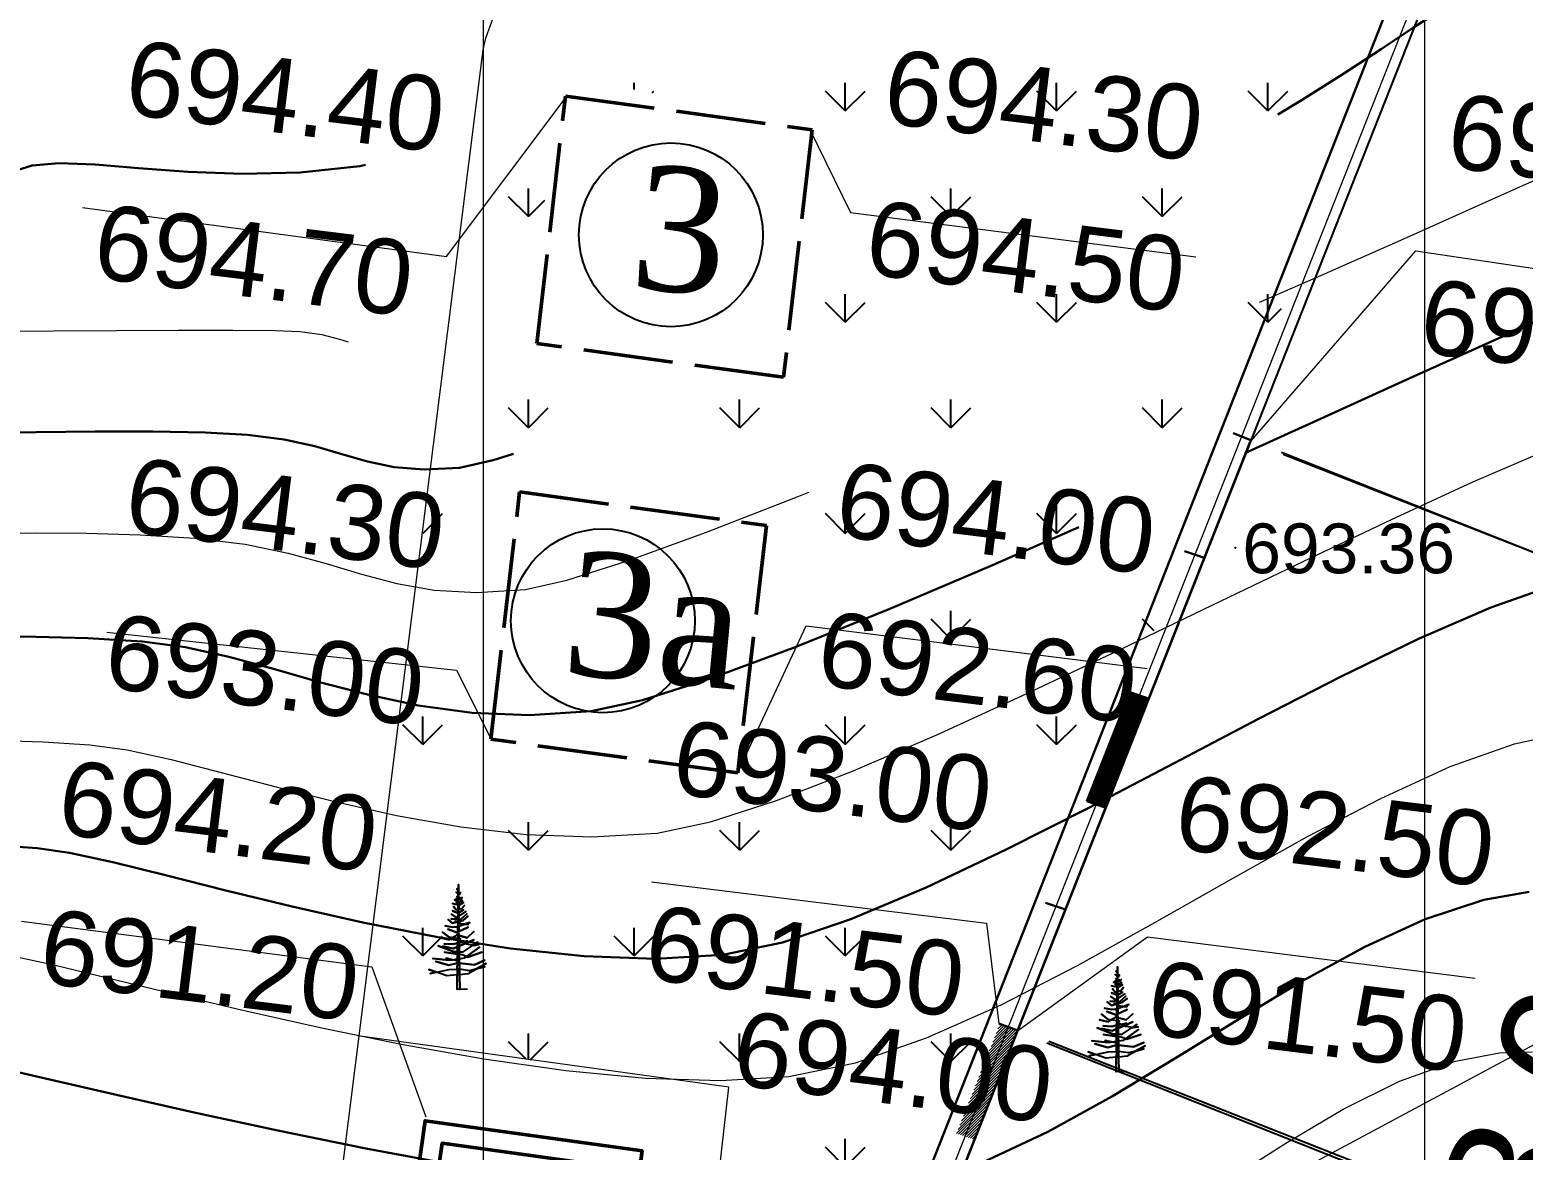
# Model space of a CAD drawing. Header units: feet. Extents: x 3381 to 1374491, y 675186 to 8751562.
# Drawn here: x 688425.29 to 688455.27, y 4376139.69 to 4376162.19 of the extents above; entities that cross this region are included whole.
import ezdxf

# ---------------------------------------------------------------- set-up
doc = ezdxf.new("R2010")
doc.units = ezdxf.units.FT
doc.header["$MEASUREMENT"] = 0
doc.header["$PDMODE"] = 34
doc.header["$PDSIZE"] = 0.01
doc.linetypes.add('ACAD_ISO02W100', pattern=[15, 12, -3])
doc.linetypes.add('DUZ', pattern=[0])
doc.layers.get('0').update_dxf_attribs({"linetype": 'CONTINUOUS'})
doc.layers.get('Defpoints').update_dxf_attribs({"linetype": 'CONTINUOUS'})
for name, color, linetype in [('0_Point_Height', 2, 'CONTINUOUS'), ('0_Point_Point', 7, 'CONTINUOUS'), ('Aqaclar', 3, 'CONTINUOUS'), ('Layer8', 7, 'CONTINUOUS')]:
    doc.layers.add(name, color=color, linetype=linetype)
for name, color, linetype, lineweight in [('ANA HORIZONTAL', 24, 'CONTINUOUS', 30), ('HORIZANTAL', 24, 'CONTINUOUS', 13), ('km setka', 170, 'CONTINUOUS', 15)]:
    doc.layers.add(name, color=color, linetype=linetype, lineweight=lineweight)
doc.styles.get("Standard").update_dxf_attribs({"font": 'arial.ttf', "height": 2.5})
doc.styles.add('style5', font='ariall.ttf', dxfattribs={"height": 400})
doc.dimstyles.new('ISO-25', dxfattribs={"dimtxt": 2.5, "dimasz": 2.5, "dimexe": 1.25, "dimexo": 0.625, "dimtad": 1, "dimtxsty": 'Standard', "dimblk": 'OBLIQUE', "dimcen": 2.5, "dimadec": 0, "dimazin": 0, "dimtfac": 1, "dimtmove": 0, "dimatfit": 3, "dimldrblk": 'OBLIQUE', "dimfxl": 1, "dimarcsym": 0})

# ---------------------------------------------------------------- blocks, each defined once
blk = doc.blocks.new('_Oblique')
at = {"color": 0, "linetype": 'ByBlock', "lineweight": -2}
blk.add_line((-0.5, -0.5), (0.5, 0.5), dxfattribs=at)
blk = doc.blocks.new('*D124')
at = {"color": 0, "lineweight": -2, "transparency": 16777216}
for p, q in [((688457.755, 4376172.476), (688469.712, 4376167.76)), ((688468.549, 4376168.219), (688445.411, 4376109.556)), ((688434.617, 4376113.813), (688446.573, 4376109.097))]:
    blk.add_line(p, q, dxfattribs=at)
at = {"layer": 'Defpoints', "color": 0, "lineweight": 13, "transparency": 16777216}
for p in [(688457.174, 4376172.705), (688434.036, 4376114.042), (688445.411, 4376109.556)]:
    blk.add_point(p, dxfattribs=at)
at = {"color": 0, "lineweight": -2, "transparency": 16777216, "xscale": 2.5, "yscale": 2.5, "zscale": 2.5}
for p, rotation in [((688468.549, 4376168.219), 68.47466088882773), ((688445.411, 4376109.556), 248.4746608888277)]:
    blk.add_blockref('_Oblique', p, dxfattribs=dict(at, rotation=rotation))
at = {"color": 0, "lineweight": 18, "transparency": 16777216, "insert": (688455.21, 4376139.585), "char_height": 2.5, "width": 9.62577, "attachment_point": 5, "rotation": 68.4747}
blk.add_mtext('{\\fArial|b0|i0|c238|p34;63.0}', dxfattribs=at)
blk = doc.blocks.new('*D133')
at = {"color": 0, "lineweight": -2, "transparency": 16777216}
for p, q in [((688445.748, 4376141.879), (688464.13, 4376134.645)), ((688462.967, 4376135.103), (688457.364, 4376120.864)), ((688440.145, 4376127.641), (688458.527, 4376120.407))]:
    blk.add_line(p, q, dxfattribs=at)
at = {"layer": 'Defpoints', "color": 0, "lineweight": 13, "transparency": 16777216}
for p in [(688445.166, 4376142.108), (688439.563, 4376127.87), (688457.364, 4376120.864)]:
    blk.add_point(p, dxfattribs=at)
at = {"color": 0, "lineweight": -2, "transparency": 16777216, "xscale": 2.5, "yscale": 2.5, "zscale": 2.5}
for p, rotation in [((688462.967, 4376135.103), 68.51816272199878), ((688457.364, 4376120.864), 248.5181627219987)]:
    blk.add_blockref('_Oblique', p, dxfattribs=dict(at, rotation=rotation))
at = {"color": 0, "lineweight": 13, "transparency": 16777216, "insert": (688458.396, 4376128.68), "char_height": 2.5, "attachment_point": 5, "rotation": 68.5182}
blk.add_mtext('{\\fArial|b0|i0|c238|p34;15.0}', dxfattribs=at)
blk = doc.blocks.new('*D134')
at = {"color": 0, "lineweight": -2, "transparency": 16777216}
for p, q in [((688450.42, 4376153.71), (688468.783, 4376146.423)), ((688462.914, 4376135.02), (688467.621, 4376146.884)), ((688445.712, 4376141.845), (688464.075, 4376134.559))]:
    blk.add_line(p, q, dxfattribs=at)
at = {"layer": 'Defpoints', "color": 0, "lineweight": 13, "transparency": 16777216}
for p in [(688449.839, 4376153.94), (688467.621, 4376146.884), (688445.131, 4376142.076)]:
    blk.add_point(p, dxfattribs=at)
at = {"color": 0, "lineweight": -2, "transparency": 16777216, "xscale": 2.5, "yscale": 2.5, "zscale": 2.5}
for p, rotation in [((688467.621, 4376146.884), 68.35683997486306), ((688462.914, 4376135.02), 248.3568399748631)]:
    blk.add_blockref('_Oblique', p, dxfattribs=dict(at, rotation=rotation))
at = {"color": 0, "lineweight": 13, "transparency": 16777216, "insert": (688463.499, 4376141.654), "char_height": 2.5, "width": 11.27116, "attachment_point": 5, "rotation": 68.3568}
blk.add_mtext('{\\fArial|b0|i0|c238|p34;13.0}', dxfattribs=at)
blk = doc.blocks.new('*D135')
at = {"color": 0, "lineweight": -2, "transparency": 16777216}
for p, q in [((688457.815, 4376172.423), (688476.092, 4376165.254)), ((688467.571, 4376146.957), (688474.928, 4376165.71)), ((688450.459, 4376153.67), (688468.735, 4376146.5))]:
    blk.add_line(p, q, dxfattribs=at)
at = {"layer": 'Defpoints', "color": 0, "lineweight": 13, "transparency": 16777216}
for p in [(688457.234, 4376172.652), (688474.928, 4376165.71), (688449.877, 4376153.898)]:
    blk.add_point(p, dxfattribs=at)
at = {"color": 0, "lineweight": -2, "transparency": 16777216, "xscale": 2.5, "yscale": 2.5, "zscale": 2.5}
for p, rotation in [((688474.928, 4376165.71), 68.5803896214416), ((688467.571, 4376146.957), 248.5803896214416)]:
    blk.add_blockref('_Oblique', p, dxfattribs=dict(at, rotation=rotation))
at = {"color": 0, "lineweight": 13, "transparency": 16777216, "insert": (688469.48, 4376157.028), "char_height": 2.5, "attachment_point": 5, "rotation": 68.5804}
blk.add_mtext('{\\fArial|b0|i0|c238|p34;20.0}', dxfattribs=at)

msp = doc.modelspace()

# ---------------------------------------------------------------- hatches: boundary and pattern name
at = {"lineweight": 25}
h = msp.add_hatch(dxfattribs=at)
h.set_pattern_fill('GRASS', color=3, scale=3)
h.set_pattern_definition([(90, (3257.312, 90.9465), (-2.121320343, 2.121320343), [0.5625, -3.680140689]), (45, (3257.312, 90.9465), (-2.1213203436, 2.1213203436), [0.5625, -2.4375]), (135, (3257.312, 90.9465), (-2.1213203436, -2.1213203436), [0.5625, -2.4375])])
edge = h.paths.add_edge_path()
edge.add_line((688370.972, 4376192.883), (688367.226, 4376165.768))
edge.add_line((688367.226, 4376165.768), (688359.104, 4376166.921))
edge.add_line((688359.104, 4376166.921), (688358.29, 4376161.279))
edge.add_line((688358.29, 4376161.279), (688362.942, 4376160.608))
edge.add_line((688362.942, 4376160.608), (688362.215, 4376155.225))
edge.add_line((688362.215, 4376155.225), (688353.842, 4376156.356))
edge.add_line((688353.842, 4376156.356), (688351.701, 4376140.499))
edge.add_line((688351.701, 4376140.499), (688359.028, 4376139.51))
edge.add_line((688359.028, 4376139.51), (688358.806, 4376137.856))
edge.add_line((688358.806, 4376137.856), (688358.641, 4376136.621))
edge.add_line((688358.641, 4376136.621), (688357.393, 4376127.305))
edge.add_line((688357.393, 4376127.305), (688368.113, 4376125.761))
edge.add_line((688368.113, 4376125.761), (688394.743, 4376122.168))
edge.add_line((688394.743, 4376122.168), (688395.155, 4376125.278))
edge.add_line((688395.155, 4376125.278), (688409.007, 4376123.44))
edge.add_line((688409.007, 4376123.44), (688408.727, 4376121.332))
edge.add_line((688408.727, 4376121.332), (688414.083, 4376120.622))
edge.add_line((688414.083, 4376120.622), (688414.377, 4376122.798))
edge.add_line((688414.377, 4376122.798), (688413.97, 4376122.781))
edge.add_line((688413.97, 4376122.781), (688414.32, 4376125.417))
edge.add_arc((688424.582, 4376125.239), 10.263, 114.2395, 179.0096, ccw=False)
edge.add_line((688420.368, 4376134.598), (688421.162, 4376134.291))
edge.add_line((688421.162, 4376134.291), (688420.81, 4376131.194))
edge.add_line((688420.81, 4376131.194), (688424.134, 4376130.754))
edge.add_line((688424.134, 4376130.754), (688424.539, 4376133.816))
edge.add_line((688424.539, 4376133.816), (688427.07, 4376133.481))
edge.add_line((688427.07, 4376133.481), (688426.677, 4376130.407))
edge.add_line((688426.677, 4376130.407), (688429.987, 4376129.881))
edge.add_line((688429.987, 4376129.881), (688430.614, 4376133.375))
edge.add_line((688430.614, 4376133.375), (688420.865, 4376134.802))
edge.add_arc((688424.412, 4376125.452), 10, 87.4993, 110.7786, ccw=False)
edge.add_line((688424.849, 4376135.442), (688438.494, 4376133.599))
edge.add_line((688438.494, 4376133.599), (688439.147, 4376140.979))
edge.add_line((688439.147, 4376140.979), (688431.877, 4376141.985))
edge.add_line((688431.877, 4376141.985), (688434.289, 4376160.605))
edge.add_line((688434.289, 4376160.605), (688435.87, 4376160.814))
edge.add_line((688435.87, 4376160.814), (688435.274, 4376155.725))
edge.add_line((688435.274, 4376155.725), (688440.454, 4376155.015))
edge.add_line((688440.454, 4376155.015), (688440.103, 4376152.454))
edge.add_line((688440.103, 4376152.454), (688435, 4376153.153))
edge.add_line((688435, 4376153.153), (688434.389, 4376147.785))
edge.add_line((688434.389, 4376147.785), (688439.478, 4376147.068))
edge.add_line((688439.478, 4376147.068), (688439.698, 4376147.068))
edge.add_line((688439.698, 4376147.068), (688440.947, 4376155.512))
edge.add_line((688440.947, 4376155.512), (688441.648, 4376160.251))
edge.add_line((688441.648, 4376160.251), (688436.056, 4376161.23))
edge.add_line((688436.056, 4376161.23), (688434.389, 4376160.836))
edge.add_line((688434.389, 4376160.836), (688434.389, 4376161.792))
edge.add_arc((688437.47, 4376161.114), 3.155, 95.4615, 167.5925, ccw=False)
edge.add_line((688437.17, 4376164.255), (688450.499, 4376162.448))
edge.add_line((688450.499, 4376162.448), (688451.241, 4376167.695))
edge.add_line((688451.241, 4376167.695), (688437.876, 4376169.492))
edge.add_arc((688445.551, 4376167.813), 7.856, 132.7188, 167.6546, ccw=False)
edge.add_line((688440.221, 4376173.584), (688447.845, 4376170.651))
edge.add_line((688447.845, 4376170.651), (688449.599, 4376175.235))
edge.add_line((688449.599, 4376175.235), (688456.71, 4376172.514))
edge.add_line((688456.71, 4376172.514), (688433.781, 4376114.475))
edge.add_line((688433.781, 4376114.475), (688424.852, 4376091.873))
edge.add_line((688424.852, 4376091.873), (688333.257, 4376119.75))
edge.add_line((688333.257, 4376119.75), (688358.491, 4376169.045))
edge.add_line((688358.491, 4376169.045), (688370.795, 4376193.079))
edge.add_line((688370.795, 4376193.079), (688371.065, 4376193.572))
edge.add_line((688371.065, 4376193.572), (688370.972, 4376192.883))
at = {"lineweight": 30}
h = msp.add_hatch(dxfattribs=at)
h.set_pattern_fill('ANSI31', color=256, scale=0.3)
h.set_pattern_definition([(45, (3267.323386, 116.288134), (-0.0265165042945, 0.0265165042945), [])])
h.paths.add_polyline_path([(688446.512, 4376146.698), (688446.892, 4376146.57), (688447.75, 4376148.765), (688447.379, 4376148.891)])
at = {"lineweight": 18}
h = msp.add_hatch(dxfattribs=at)
h.set_pattern_fill('ANSI31', color=256, scale=0.3)
h.set_pattern_definition([(45, (3264.708417, 109.613667), (-0.0265165042945, 0.0265165042945), [])])
h.paths.add_polyline_path([(688443.897, 4376140.024), (688444.277, 4376139.895), (688445.135, 4376142.091), (688444.764, 4376142.216)])

# ---------------------------------------------------------------- linework, layer by layer
at = {"color": 51, "lineweight": 13, "true_color": 0xf8f6b0}
msp.add_lwpolyline([(688453.292, 4376336.236), (688453.292, 4376044.325)], dxfattribs=at)
at = {"color": 7, "lineweight": 25}
msp.add_lwpolyline([(688444.855, 4376177.475), (688457.23, 4376172.739), (688425.088, 4376091.379), (688332.683, 4376119.503), (688375.874, 4376203.875), (688435.714, 4376180.976)], dxfattribs=at)
at = {"color": 1, "lineweight": 0}
msp.add_lwpolyline([(688332.97, 4376119.628), (688375.97, 4376203.628), (688456.97, 4376172.628), (688424.97, 4376091.628)], close=True, dxfattribs=at)
at = {"color": 7, "lineweight": 30}
for points in [[(688444.608, 4376176.979), (688456.444, 4376172.514), (688433.624, 4376114.61)], [(688449.807, 4376153.951), (688449.449, 4376154.094)], [(688449.795, 4376153.919), (688434.037, 4376114.031)], [(688448.477, 4376151.725), (688448.859, 4376151.595)], [(688446.512, 4376146.698), (688446.892, 4376146.57), (688447.75, 4376148.765), (688447.379, 4376148.891), (688446.512, 4376146.698)], [(688445.683, 4376144.662), (688446.065, 4376144.532)], [(688444.748, 4376142.232), (688445.129, 4376142.093)]]:
    msp.add_lwpolyline(points, dxfattribs=at)
at = {"color": 7, "lineweight": 18}
msp.add_lwpolyline([(688430.976, 4376134.639), (688434.389, 4376161.792, -0.312203), (688436.94, 4376164.2), (688437.17, 4376164.255)], format="xyb", dxfattribs=at)
for points in [[(688426.345, 4376158.622), (688433.656, 4376157.639), (688436.077, 4376160.864)], [(688440.958, 4376160.178), (688441.765, 4376158.526), (688448.703, 4376157.63)], [(688449.814, 4376153.941), (688453.118, 4376157.757), (688460.196, 4376156.7)], [(688426.836, 4376150.094), (688433.857, 4376149.335), (688434.547, 4376147.957)], [(688439.504, 4376147.279), (688440.877, 4376150.221), (688447.727, 4376149.362)], [(688441.964, 4376134.553), (688467.948, 4376148.486), (688488.981, 4376146.987)], [(688437.771, 4376145.08), (688444.497, 4376144.25), (688444.748, 4376142.232)], [(688425.124, 4376144.289), (688432.156, 4376143.372), (688433.24, 4376140.36)], [(688445.121, 4376142.089), (688447.73, 4376143.977), (688454.309, 4376143.143)]]:
    msp.add_lwpolyline(points, dxfattribs=at)
at = {"color": 7, "linetype": 'ACAD_ISO02W100', "lineweight": 50, "ltscale": 0.15, "elevation": 243.171}
for points in [[(688436.044, 4376160.86), (688440.999, 4376160.184), (688440.423, 4376155.216), (688435.468, 4376155.893), (688436.044, 4376160.86)], [(688434.548, 4376147.944), (688435.123, 4376152.912), (688440.078, 4376152.235), (688439.503, 4376147.267), (688434.548, 4376147.944)]]:
    msp.add_lwpolyline(points, dxfattribs=at)
at = {"color": 7, "lineweight": 18, "elevation": 243.171}
msp.add_lwpolyline([(688430.976, 4376134.639), (688438.494, 4376133.599), (688439.325, 4376140.954), (688431.877, 4376141.985)], dxfattribs=at)
at = {"color": 7, "lineweight": 50, "elevation": 243.171, "flags": 128}
msp.add_lwpolyline([(688433.035, 4376138.91), (688433.431, 4376138.855), (688433.566, 4376139.831), (688437.127, 4376139.338), (688436.633, 4376135.772), (688433.072, 4376136.265), (688433.294, 4376137.864), (688432.898, 4376137.919), (688432.621, 4376135.924), (688436.98, 4376135.321), (688437.583, 4376139.679), (688433.225, 4376140.282), (688433.035, 4376138.91)], dxfattribs=at)
at = {"color": 51, "lineweight": 13, "true_color": 0xf8f6b0}
msp.add_circle((688448.805, 4376201.629), 699.09, dxfattribs=at)
at = {"color": 7, "linetype": 'DUZ', "lineweight": 25}
for centre in [(688438.161, 4376158.075, -490.539), (688436.796, 4376150.324, -1131.832)]:
    msp.add_circle(centre, 1.846, dxfattribs=at)
at = {"linetype": 'Continuous'}
msp.add_open_spline([(688384.942, 4376325.598), (688386.763, 4376322.128), (688393.069, 4376310.11), (688402.966, 4376292.128), (688416.961, 4376272.864), (688427.732, 4376252.666), (688438.695, 4376234.78), (688447.823, 4376217.377), (688461.238, 4376198.856), (688477.838, 4376184.567), (688489.373, 4376169.73), (688497.303, 4376159.248), (688508.621, 4376147.329), (688516.87, 4376136.637), (688521.314, 4376130.877)], degree=3, knots=[0, 0, 0, 0, 11.75951, 40.72321, 61.46233, 83.054979, 109.290717, 124.392744, 141.962718, 177.533008, 189.558821, 198.276488, 216.955448, 238.768866, 238.768866, 238.768866, 238.768866], dxfattribs=at)
at = {"layer": '0_Point_Point'}
msp.add_point((688449.498, 4376151.792), dxfattribs=at)
at = {"layer": 'ANA HORIZONTAL', "color": 32, "lineweight": 30}
for points, elevation in [([(688450.35, 4376160.489), (688450.836, 4376160.784), (688451.672, 4376161.315), (688452.421, 4376161.806), (688453.076, 4376162.239), (688453.628, 4376162.597), (688454.067, 4376162.865), (688454.623, 4376163.178), (688455.096, 4376163.441), (688455.523, 4376163.669)], 694), ([(688424.735, 4376159.281), (688425.339, 4376159.469), (688425.88, 4376159.516), (688426.601, 4376159.485), (688427.473, 4376159.414), (688428.469, 4376159.339), (688429.56, 4376159.297), (688430.717, 4376159.324), (688431.913, 4376159.457), (688432.03, 4376159.483)], 695), ([(688449.684, 4376153.692), (688451.061, 4376154.315), (688453.073, 4376155.229), (688454.905, 4376156.055), (688456.488, 4376156.756)], 693), ([(688424.294, 4376154.097), (688425.413, 4376154.115), (688426.599, 4376154.125), (688427.762, 4376154.122), (688428.811, 4376154.103), (688429.657, 4376154.061), (688430.396, 4376153.967), (688431.013, 4376153.829), (688431.556, 4376153.671), (688432.071, 4376153.523), (688432.605, 4376153.41), (688433.204, 4376153.359), (688433.917, 4376153.397), (688434.591, 4376153.547), (688435.002, 4376153.677)], 694), ([(688424.441, 4376150.005), (688425.411, 4376150.004), (688426.453, 4376149.974), (688427.547, 4376149.91), (688428.413, 4376149.795), (688429.288, 4376149.601), (688430.182, 4376149.358), (688431.107, 4376149.094), (688432.072, 4376148.84), (688433.089, 4376148.625), (688434.169, 4376148.478), (688435.323, 4376148.428), (688436.561, 4376148.506), (688437.589, 4376148.726), (688438.976, 4376149.169), (688440.654, 4376149.794), (688442.557, 4376150.564), (688444.617, 4376151.439), (688446.352, 4376152.201)], 693), ([(688424.664, 4376145.809), (688425.436, 4376145.759), (688426.084, 4376145.664), (688426.954, 4376145.473), (688428.012, 4376145.213), (688429.224, 4376144.909), (688430.557, 4376144.584), (688431.977, 4376144.264), (688433.45, 4376143.975), (688434.943, 4376143.74), (688436.423, 4376143.585), (688437.854, 4376143.535), (688439.205, 4376143.614), (688440.403, 4376143.865), (688441.775, 4376144.329), (688443.284, 4376144.965), (688444.894, 4376145.728), (688446.568, 4376146.576), (688448.269, 4376147.467), (688449.962, 4376148.356), (688451.61, 4376149.201), (688453.176, 4376149.959), (688454.624, 4376150.588), (688455.917, 4376151.043)], 692), ([(688444.429, 4376139.447), (688445.728, 4376140.058), (688447.026, 4376140.774), (688448.317, 4376141.55), (688449.597, 4376142.339), (688450.858, 4376143.097), (688452.097, 4376143.777), (688453.307, 4376144.333), (688454.483, 4376144.72), (688455.395, 4376144.877)], 691), ([(688424.615, 4376141.357), (688425.717, 4376141.105), (688427.059, 4376140.797), (688428.592, 4376140.45), (688430.267, 4376140.087), (688432.035, 4376139.725), (688433.846, 4376139.387)], 691)]:
    msp.add_lwpolyline(points, dxfattribs=dict(at, elevation=elevation))
at = {"layer": 'Aqaclar', "color": 3}
for points in [[(688434.08, 4376142.926), (688433.868, 4376142.919), (688433.872, 4376143.213), (688433.664, 4376143.19), (688433.454, 4376143.265), (688433.304, 4376143.319), (688433.454, 4376143.265), (688433.329, 4376143.238), (688433.454, 4376143.265), (688433.708, 4376143.319), (688433.873, 4376143.326), (688433.872, 4376143.213), (688433.917, 4376143.218), (688433.921, 4376142.921), (688433.917, 4376143.218), (688434.093, 4376143.238), (688434.26, 4376143.332), (688434.428, 4376143.376), (688434.26, 4376143.332), (688434.454, 4376143.441), (688434.26, 4376143.332), (688434.119, 4376143.295), (688433.916, 4376143.325), (688433.917, 4376143.218), (688433.916, 4376143.325), (688433.898, 4376143.327), (688433.873, 4376143.326), (688433.875, 4376143.449), (688433.872, 4376143.449), (688433.702, 4376143.408), (688433.443, 4376143.481), (688433.702, 4376143.408), (688433.872, 4376143.449), (688433.875, 4376143.449), (688433.875, 4376143.495), (688433.866, 4376143.497), (688433.651, 4376143.546), (688433.781, 4376143.517), (688433.708, 4376143.505), (688433.38, 4376143.538), (688433.708, 4376143.505), (688433.781, 4376143.517), (688433.876, 4376143.531), (688433.875, 4376143.495), (688433.876, 4376143.531), (688433.913, 4376143.537), (688433.916, 4376143.325), (688433.914, 4376143.449), (688433.917, 4376143.449), (688434.22, 4376143.416), (688434.422, 4376143.505), (688434.22, 4376143.416), (688433.914, 4376143.449), (688433.913, 4376143.537), (688434.024, 4376143.554), (688434.321, 4376143.765), (688434.059, 4376143.579), (688434.081, 4376143.57), (688434.365, 4376143.667), (688434.081, 4376143.57), (688433.973, 4376143.611), (688433.912, 4376143.62), (688433.913, 4376143.537), (688433.912, 4376143.62), (688433.877, 4376143.626), (688433.876, 4376143.531), (688433.877, 4376143.626), (688433.613, 4376143.667), (688433.877, 4376143.626), (688433.878, 4376143.675), (688433.809, 4376143.675), (688433.487, 4376143.797), (688433.809, 4376143.675), (688433.878, 4376143.675), (688433.879, 4376143.778), (688433.79, 4376143.74), (688433.582, 4376143.789), (688433.79, 4376143.74), (688433.91, 4376143.791), (688433.911, 4376143.675), (688433.878, 4376143.675), (688433.911, 4376143.675), (688433.912, 4376143.62), (688433.911, 4376143.675), (688433.992, 4376143.675), (688434.191, 4376143.808), (688434.283, 4376143.87), (688434.191, 4376143.808), (688434.213, 4376143.805), (688434.308, 4376143.821), (688434.213, 4376143.805), (688434.056, 4376143.829), (688434.028, 4376143.842), (688433.91, 4376143.791), (688434.028, 4376143.842), (688434.207, 4376143.918), (688434.028, 4376143.842), (688433.967, 4376143.87), (688434.075, 4376143.894), (688433.967, 4376143.87), (688433.898, 4376143.902), (688433.909, 4376143.897), (688433.909, 4376143.857), (688433.967, 4376143.87), (688433.909, 4376143.857), (688433.91, 4376143.791), (688433.909, 4376143.857), (688433.88, 4376143.851), (688433.879, 4376143.778), (688433.88, 4376143.851), (688433.784, 4376143.829), (688433.607, 4376143.837), (688433.784, 4376143.829), (688433.88, 4376143.851), (688433.881, 4376143.942), (688433.936, 4376143.935), (688433.908, 4376143.938), (688433.909, 4376143.897), (688433.908, 4376143.938), (688433.881, 4376143.942), (688433.708, 4376143.967), (688433.576, 4376144.072), (688433.708, 4376143.967), (688433.772, 4376143.958), (688433.708, 4376143.918), (688433.538, 4376143.959), (688433.708, 4376143.918), (688433.772, 4376143.958), (688433.882, 4376144.026), (688433.881, 4376143.942), (688433.908, 4376143.939), (688433.907, 4376144.002), (688434.068, 4376143.959), (688434.207, 4376144.08), (688434.068, 4376143.959), (688433.907, 4376144.002), (688433.906, 4376144.083), (688434.093, 4376144.169), (688433.866, 4376144.064), (688433.683, 4376144.129), (688433.866, 4376144.064), (688433.883, 4376144.072), (688433.882, 4376144.026), (688433.884, 4376144.184), (688433.866, 4376144.178), (688433.778, 4376144.169), (688433.632, 4376144.194), (688433.778, 4376144.169), (688433.866, 4376144.178), (688433.884, 4376144.184), (688433.905, 4376144.191), (688433.906, 4376144.083), (688433.905, 4376144.191), (688434.125, 4376144.267), (688434.019, 4376144.23), (688434.093, 4376144.226), (688433.942, 4376144.234), (688433.828, 4376144.291), (688433.885, 4376144.263), (688433.884, 4376144.184), (688433.905, 4376144.191), (688433.904, 4376144.285), (688433.778, 4376144.25), (688433.689, 4376144.323), (688433.778, 4376144.25), (688433.885, 4376144.28), (688433.885, 4376144.263), (688433.885, 4376144.28), (688433.986, 4376144.307), (688434.087, 4376144.388), (688433.986, 4376144.307), (688433.904, 4376144.285), (688433.903, 4376144.326), (688433.936, 4376144.323), (688434.062, 4376144.437), (688433.936, 4376144.323), (688433.903, 4376144.326), (688433.886, 4376144.328), (688433.885, 4376144.28), (688433.886, 4376144.328), (688433.746, 4376144.34), (688433.886, 4376144.328), (688433.886, 4376144.343), (688433.759, 4376144.429), (688433.886, 4376144.343), (688433.887, 4376144.455), (688433.891, 4376144.453), (688433.778, 4376144.501), (688433.891, 4376144.453), (688433.999, 4376144.518), (688433.902, 4376144.459), (688433.903, 4376144.326), (688433.902, 4376144.393), (688434.043, 4376144.485), (688433.902, 4376144.393), (688433.901, 4376144.529), (688433.961, 4376144.542), (688434.018, 4376144.607), (688433.961, 4376144.542), (688433.901, 4376144.529), (688433.888, 4376144.526), (688433.887, 4376144.455), (688433.888, 4376144.526), (688433.847, 4376144.518), (688433.797, 4376144.582), (688433.847, 4376144.518), (688433.888, 4376144.526), (688433.889, 4376144.62), (688433.778, 4376144.647), (688433.91, 4376144.615), (688433.999, 4376144.663), (688433.91, 4376144.615), (688433.9, 4376144.617), (688433.901, 4376144.529), (688433.9, 4376144.617), (688433.899, 4376144.662), (688433.98, 4376144.704), (688433.899, 4376144.662), (688433.898, 4376144.734), (688433.929, 4376144.728), (688433.898, 4376144.734), (688433.847, 4376144.744), (688433.891, 4376144.736), (688433.889, 4376144.62), (688433.89, 4376144.664), (688433.847, 4376144.672), (688433.89, 4376144.664), (688433.89, 4376144.694), (688433.816, 4376144.72), (688433.89, 4376144.694), (688433.891, 4376144.736), (688433.891, 4376144.775), (688433.866, 4376144.785), (688433.898, 4376144.773), (688433.929, 4376144.761), (688433.955, 4376144.728), (688433.941, 4376144.745), (688433.973, 4376144.769), (688433.929, 4376144.736), (688433.941, 4376144.745), (688433.929, 4376144.761), (688433.898, 4376144.773), (688433.898, 4376144.734), (688433.898, 4376144.773), (688433.897, 4376144.835), (688433.936, 4376144.866), (688433.902, 4376144.839), (688433.923, 4376144.825), (688433.902, 4376144.839), (688433.892, 4376144.845), (688433.847, 4376144.874), (688433.892, 4376144.845), (688433.893, 4376144.905), (688433.866, 4376144.939), (688433.893, 4376144.905), (688433.894, 4376145.028), (688433.897, 4376144.842), (688433.897, 4376144.835), (688433.897, 4376144.842), (688433.892, 4376144.845), (688433.892, 4376144.831), (688433.897, 4376144.835), (688433.885, 4376144.825), (688433.892, 4376144.831), (688433.891, 4376144.775)], [(688447.313, 4376141.274), (688447.101, 4376141.267), (688447.105, 4376141.561), (688446.897, 4376141.537), (688446.687, 4376141.613), (688446.537, 4376141.667), (688446.687, 4376141.613), (688446.562, 4376141.586), (688446.687, 4376141.613), (688446.941, 4376141.667), (688447.106, 4376141.674), (688447.105, 4376141.561), (688447.15, 4376141.566), (688447.154, 4376141.268), (688447.15, 4376141.566), (688447.326, 4376141.586), (688447.493, 4376141.68), (688447.661, 4376141.724), (688447.493, 4376141.68), (688447.686, 4376141.789), (688447.493, 4376141.68), (688447.352, 4376141.643), (688447.149, 4376141.673), (688447.15, 4376141.566), (688447.149, 4376141.673), (688447.131, 4376141.675), (688447.106, 4376141.674), (688447.108, 4376141.797), (688447.105, 4376141.797), (688446.935, 4376141.756), (688446.676, 4376141.829), (688446.935, 4376141.756), (688447.105, 4376141.797), (688447.108, 4376141.797), (688447.108, 4376141.843), (688447.099, 4376141.845), (688446.884, 4376141.894), (688447.014, 4376141.865), (688446.941, 4376141.853), (688446.613, 4376141.886), (688446.941, 4376141.853), (688447.014, 4376141.865), (688447.109, 4376141.879), (688447.108, 4376141.843), (688447.109, 4376141.879), (688447.146, 4376141.885), (688447.149, 4376141.673), (688447.147, 4376141.797), (688447.15, 4376141.797), (688447.453, 4376141.764), (688447.655, 4376141.853), (688447.453, 4376141.764), (688447.147, 4376141.797), (688447.146, 4376141.885), (688447.257, 4376141.902), (688447.554, 4376142.112), (688447.292, 4376141.926), (688447.314, 4376141.918), (688447.598, 4376142.015), (688447.314, 4376141.918), (688447.206, 4376141.959), (688447.145, 4376141.968), (688447.146, 4376141.885), (688447.145, 4376141.968), (688447.11, 4376141.974), (688447.109, 4376141.879), (688447.11, 4376141.974), (688446.846, 4376142.015), (688447.11, 4376141.974), (688447.111, 4376142.023), (688447.042, 4376142.023), (688446.72, 4376142.145), (688447.042, 4376142.023), (688447.111, 4376142.023), (688447.112, 4376142.126), (688447.023, 4376142.088), (688446.815, 4376142.137), (688447.023, 4376142.088), (688447.143, 4376142.139), (688447.144, 4376142.023), (688447.111, 4376142.023), (688447.144, 4376142.023), (688447.145, 4376141.968), (688447.144, 4376142.023), (688447.225, 4376142.023), (688447.424, 4376142.156), (688447.516, 4376142.218), (688447.424, 4376142.156), (688447.446, 4376142.153), (688447.541, 4376142.169), (688447.446, 4376142.153), (688447.289, 4376142.177), (688447.261, 4376142.19), (688447.143, 4376142.139), (688447.261, 4376142.19), (688447.44, 4376142.266), (688447.261, 4376142.19), (688447.2, 4376142.218), (688447.307, 4376142.242), (688447.2, 4376142.218), (688447.131, 4376142.25), (688447.142, 4376142.245), (688447.142, 4376142.205), (688447.2, 4376142.218), (688447.142, 4376142.205), (688447.143, 4376142.139), (688447.142, 4376142.205), (688447.113, 4376142.199), (688447.112, 4376142.126), (688447.113, 4376142.199), (688447.017, 4376142.177), (688446.84, 4376142.185), (688447.017, 4376142.177), (688447.113, 4376142.199), (688447.114, 4376142.29), (688447.168, 4376142.283), (688447.141, 4376142.286), (688447.142, 4376142.245), (688447.141, 4376142.286), (688447.114, 4376142.29), (688446.941, 4376142.315), (688446.808, 4376142.42), (688446.941, 4376142.315), (688447.005, 4376142.306), (688446.941, 4376142.266), (688446.771, 4376142.307), (688446.941, 4376142.266), (688447.005, 4376142.306), (688447.115, 4376142.374), (688447.114, 4376142.29), (688447.141, 4376142.286), (688447.14, 4376142.35), (688447.301, 4376142.307), (688447.44, 4376142.428), (688447.301, 4376142.307), (688447.14, 4376142.35), (688447.139, 4376142.431), (688447.326, 4376142.517), (688447.099, 4376142.412), (688446.916, 4376142.477), (688447.099, 4376142.412), (688447.115, 4376142.42), (688447.115, 4376142.374), (688447.117, 4376142.532), (688447.099, 4376142.525), (688447.011, 4376142.517), (688446.865, 4376142.542), (688447.011, 4376142.517), (688447.099, 4376142.525), (688447.117, 4376142.532), (688447.138, 4376142.539), (688447.139, 4376142.431), (688447.138, 4376142.539), (688447.358, 4376142.615), (688447.252, 4376142.578), (688447.326, 4376142.574), (688447.175, 4376142.582), (688447.061, 4376142.639), (688447.118, 4376142.61), (688447.117, 4376142.532), (688447.138, 4376142.539), (688447.137, 4376142.633), (688447.011, 4376142.598), (688446.922, 4376142.671), (688447.011, 4376142.598), (688447.118, 4376142.628), (688447.118, 4376142.61), (688447.118, 4376142.628), (688447.219, 4376142.655), (688447.32, 4376142.736), (688447.219, 4376142.655), (688447.137, 4376142.633), (688447.136, 4376142.674), (688447.168, 4376142.671), (688447.295, 4376142.785), (688447.168, 4376142.671), (688447.136, 4376142.674), (688447.119, 4376142.675), (688447.118, 4376142.628), (688447.119, 4376142.675), (688446.979, 4376142.687), (688447.119, 4376142.675), (688447.119, 4376142.691), (688446.992, 4376142.777), (688447.119, 4376142.691), (688447.12, 4376142.803), (688447.124, 4376142.801), (688447.011, 4376142.849), (688447.124, 4376142.801), (688447.232, 4376142.866), (688447.135, 4376142.807), (688447.136, 4376142.674), (688447.135, 4376142.74), (688447.276, 4376142.833), (688447.135, 4376142.74), (688447.134, 4376142.877), (688447.194, 4376142.89), (688447.251, 4376142.955), (688447.194, 4376142.89), (688447.134, 4376142.877), (688447.121, 4376142.874), (688447.12, 4376142.803), (688447.121, 4376142.874), (688447.08, 4376142.866), (688447.03, 4376142.93), (688447.08, 4376142.866), (688447.121, 4376142.874), (688447.122, 4376142.968), (688447.011, 4376142.995), (688447.143, 4376142.963), (688447.232, 4376143.011), (688447.143, 4376142.963), (688447.133, 4376142.965), (688447.134, 4376142.877), (688447.133, 4376142.965), (688447.132, 4376143.01), (688447.213, 4376143.052), (688447.132, 4376143.01), (688447.131, 4376143.082), (688447.162, 4376143.076), (688447.131, 4376143.082), (688447.08, 4376143.092), (688447.124, 4376143.084), (688447.122, 4376142.968), (688447.123, 4376143.012), (688447.08, 4376143.019), (688447.123, 4376143.012), (688447.123, 4376143.042), (688447.048, 4376143.068), (688447.123, 4376143.042), (688447.124, 4376143.084), (688447.124, 4376143.123), (688447.099, 4376143.133), (688447.131, 4376143.121), (688447.162, 4376143.109), (688447.187, 4376143.076), (688447.174, 4376143.093), (688447.206, 4376143.117), (688447.162, 4376143.084), (688447.174, 4376143.093), (688447.162, 4376143.109), (688447.131, 4376143.121), (688447.131, 4376143.082), (688447.131, 4376143.121), (688447.13, 4376143.183), (688447.168, 4376143.214), (688447.135, 4376143.187), (688447.156, 4376143.173), (688447.135, 4376143.187), (688447.125, 4376143.193), (688447.08, 4376143.222), (688447.125, 4376143.193), (688447.126, 4376143.253), (688447.099, 4376143.287), (688447.126, 4376143.253), (688447.127, 4376143.375), (688447.13, 4376143.19), (688447.13, 4376143.183), (688447.13, 4376143.19), (688447.125, 4376143.193), (688447.125, 4376143.179), (688447.13, 4376143.183), (688447.118, 4376143.173), (688447.125, 4376143.179), (688447.124, 4376143.123)]]:
    msp.add_lwpolyline(points, dxfattribs=at)
at = {"layer": 'HORIZANTAL', "color": 32, "linetype": 'Continuous', "lineweight": 13}
for points, elevation in [([(688449.981, 4376156.722), (688451.104, 4376157.213), (688452.937, 4376158.023), (688454.518, 4376158.728), (688455.774, 4376159.293)], 693.5), ([(688424.569, 4376156.138), (688425.761, 4376156.148), (688427.03, 4376156.157), (688428.268, 4376156.161), (688429.367, 4376156.161), (688430.218, 4376156.153), (688430.712, 4376156.136), (688431.153, 4376156.072), (688431.505, 4376155.978), (688431.682, 4376155.928)], 694.5), ([(688424.697, 4376147.92), (688425.558, 4376147.892), (688426.491, 4376147.835), (688427.243, 4376147.729), (688428.129, 4376147.535), (688429.132, 4376147.279), (688430.232, 4376146.989), (688431.412, 4376146.692), (688432.654, 4376146.415), (688433.94, 4376146.186), (688435.252, 4376146.033), (688436.573, 4376145.981), (688437.883, 4376146.06), (688438.954, 4376146.283), (688440.28, 4376146.711), (688441.811, 4376147.306), (688443.5, 4376148.033), (688445.298, 4376148.855), (688447.159, 4376149.734), (688449.032, 4376150.636), (688450.871, 4376151.523), (688452.628, 4376152.358), (688454.253, 4376153.106), (688455.7, 4376153.73)], 692.5), ([(688424.445, 4376152.076), (688425.397, 4376152.089), (688426.425, 4376152.083), (688427.503, 4376152.05), (688428.602, 4376151.986), (688429.612, 4376151.863), (688430.475, 4376151.683), (688431.239, 4376151.472), (688431.951, 4376151.259), (688432.659, 4376151.073), (688433.411, 4376150.94), (688434.255, 4376150.891), (688435.239, 4376150.952), (688436.075, 4376151.139), (688437.312, 4376151.535), (688438.878, 4376152.104), (688440.699, 4376152.812), (688440.931, 4376152.906)], 693.5), ([(688424.935, 4376143.597), (688425.772, 4376143.413), (688426.851, 4376143.155), (688428.129, 4376142.843), (688429.565, 4376142.502), (688431.118, 4376142.154), (688432.744, 4376141.82), (688434.403, 4376141.525), (688436.053, 4376141.289), (688437.651, 4376141.136), (688439.156, 4376141.088), (688440.527, 4376141.169), (688441.868, 4376141.447), (688443.297, 4376141.945), (688444.791, 4376142.613), (688446.326, 4376143.402), (688447.879, 4376144.261), (688449.427, 4376145.139), (688450.947, 4376145.988), (688452.414, 4376146.757), (688453.807, 4376147.396), (688455.101, 4376147.855), (688456.05, 4376148.059)], 691.5), ([(688449.345, 4376139.091), (688450.512, 4376139.833), (688451.661, 4376140.513), (688452.795, 4376141.079), (688453.914, 4376141.48), (688454.801, 4376141.646), (688455.462, 4376141.663)], 690.5)]:
    msp.add_lwpolyline(points, dxfattribs=dict(at, elevation=elevation))
at = {"layer": 'km setka', "flags": 128}
msp.add_lwpolyline([(688434.389, 4376297.7), (688434.389, 4376039.881)], dxfattribs=at)

# ---------------------------------------------------------------- texts
at = {"lineweight": 9, "width": 13.1245, "attachment_point": 1, "rotation": 352.9579}
for s, insert, char_height in [('{\\fArial|b0|i0|c238|p34;\\H0.50197x;694.40} ', (688427.333, 4376162), 2.98821), ('{\\fArial|b0|i0|c238|p34;\\H0.50197x;694.30} ', (688442.561, 4376161.82), 2.98821), ('{\\fArial|b0|i0|c238|p34;\\H0.50197x;693.00} ', (688453.88, 4376160.93, 2), 2.98821), ('{\\fArial|b0|i0|c238|p34;\\H0.68182x;694.50} ', (688442.198, 4376158.785), 2.2), ('{\\fArial|b0|i0|c238|p34;\\H0.68182x;694.70} ', (688426.699, 4376158.707), 2.2), ('{\\fArial|b0|i0|c238|p34;693.00} ', (688453.329, 4376157.207, 2), 1.5), ('{\\fArial|b0|i0|c238|p34;\\H0.50197x;694.30} ', (688427.332, 4376153.615), 2.98821), ('{\\fArial|b0|i0|c238|p34;\\H0.50197x;694.00} ', (688441.602, 4376153.523), 2.98821), ('{\\fArial|b0|i0|c238|p34;\\H0.68182x;693.00} ', (688426.922, 4376150.478), 2.2), ('{\\fArial|b0|i0|c238|p34;\\H0.68182x;692.60} ', (688441.233, 4376150.532), 2.2), ('{\\fArial|b0|i0|c238|p34;\\H0.50197x;693.00} ', (688438.322, 4376148.35), 2.98821), ('{\\fArial|b0|i0|c238|p34;\\H0.50197x;694.20} ', (688425.985, 4376147.542), 2.98821), ('{\\fArial|b0|i0|c238|p34;\\H0.50197x;692.50} ', (688448.411, 4376147.243), 2.98821), ('{\\fArial|b0|i0|c238|p34;\\H0.68182x;691.20} ', (688425.616, 4376144.551), 2.2), ('{\\fArial|b0|i0|c238|p34;691.50} ', (688437.771, 4376144.627), 1.5), ('{\\fArial|b0|i0|c238|p34;691.50} ', (688447.86, 4376143.52), 1.5), ('{\\fArial|b0|i0|c238|p34;\\H0.50197x;694.00} ', (688439.542, 4376142.504), 2.98821)]:
    msp.add_mtext(s, dxfattribs=dict(at, insert=insert, char_height=char_height))
at = {"layer": '0_Point_Height', "color": 0}
msp.add_text('693.36', height=1, dxfattribs=at).set_placement((688449.634, 4376151.278))
at = {"layer": 'Layer8', "color": 0, "lineweight": 18, "char_height": 2.5, "width": 81.30669, "attachment_point": 7, "rotation": 354.5842, "style": 'style5'}
for s, insert in [('{\\fTimes New Roman|b0|i0|c238|p18;3}', (688437.299, 4376156.986, -490.539)), ('{\\fTimes New Roman|b0|i0|c238|p18;3a}', (688435.934, 4376149.235, -1131.832))]:
    msp.add_mtext(s, dxfattribs=dict(at, insert=insert))

# ---------------------------------------------------------------- dimensions: what is measured, and where the dimension line sits
at = {"color": 7, "lineweight": 18}
dim = msp.add_aligned_dim(p1=(688457.174, 4376172.705), p2=(688434.036, 4376114.042), distance=12.227, text='{\\fArial|b0|i0|c238|p34;63.0}', dimstyle='ISO-25', dxfattribs=at)
dim.commit()
dim.dimension.update_dxf_attribs({"geometry": '*D124', "text_midpoint": (688455.21, 4376139.585)})
at = {"color": 7, "lineweight": 13}
for p1, p2, distance, text, picture, middle in [((688449.877, 4376153.898), (688457.234, 4376172.652), -19.008, '{\\fArial|b0|i0|c238|p34;20.0}', '*D135', (688469.48, 4376157.028)), ((688445.131, 4376142.076), (688449.839, 4376153.94), -19.131, '{\\fArial|b0|i0|c238|p34;13.0}', '*D134', (688463.499, 4376141.654)), ((688445.166, 4376142.108), (688439.563, 4376127.87), 19.13, '{\\fArial|b0|i0|c238|p34;15.0}', '*D133', (688458.396, 4376128.68))]:
    dim = msp.add_aligned_dim(p1=p1, p2=p2, distance=distance, text=text, dimstyle='ISO-25', dxfattribs=at)
    dim.commit()
    dim.dimension.update_dxf_attribs({"geometry": picture, "text_midpoint": middle})

doc.saveas('drawing.dxf')
